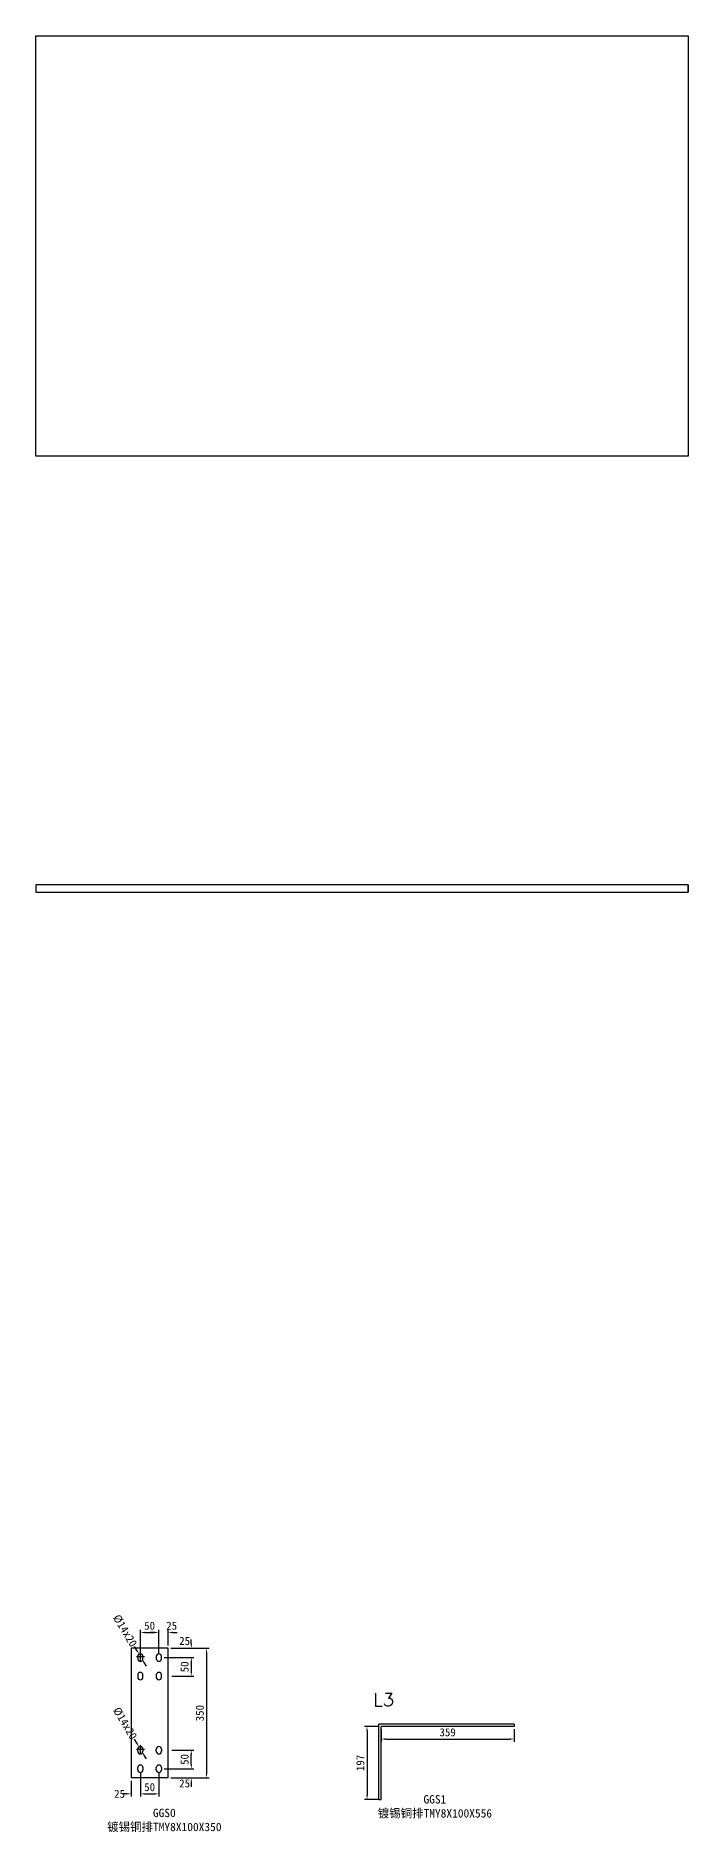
# Model space of a CAD drawing. Extents: x -48968009 to 2588125, y -43922717 to 2.
# Drawn here: x 2486924 to 2488685, y -612375 to -607528 of the extents above; entities that cross this region are included whole.
import ezdxf

# ---------------------------------------------------------------- set-up
doc = ezdxf.new("R2010")
doc.units = 0
doc.header["$LTSCALE"] = 1000
doc.header["$MEASUREMENT"] = 0
doc.linetypes.add('DASHED', pattern=[0.75, 0.5, -0.25])
doc.layers.get('DEFPOINTS').update_dxf_attribs({"linetype": 'CONTINUOUS'})
for name, color, linetype in [('DQ', 7, 'CONTINUOUS'), ('图层4', 221, 'CONTINUOUS'), ('图层6', 221, 'CONTINUOUS')]:
    doc.layers.add(name, color=color, linetype=linetype)
doc.styles.add('_TCH_SPACE', font='SIMPLEX.shx', dxfattribs={"width": 0.8, "bigfont": 'GBCBIG.shx'})
doc.dimstyles.new('NORMAL', dxfattribs={"dimscale": 0.2, "dimtxt": 0.18, "dimasz": 0.18, "dimexe": 0.18, "dimexo": 0.0625, "dimgap": 0.09, "dimtad": 0, "dimtih": 1, "dimtoh": 1, "dimdec": 4, "dimzin": 0, "dimdsep": 46, "dimtxsty": 'Standard', "dimcen": 0.09, "dimadec": 0, "dimazin": 0, "dimtfac": 1, "dimtdec": 4, "dimtofl": 0, "dimtmove": 0, "dimatfit": 3, "dimfxl": 1, "dimtolj": 1, "dimtzin": 0, "dimarcsym": 0})

# ---------------------------------------------------------------- blocks, each defined once
blk = doc.blocks.new('*D2314')
at = {"layer": 'DEFPOINTS', "color": 0}
for p in [(2445935.1, -623163.6), (2446294.1, -623163.6), (2446294.1, -623197.5)]:
    blk.add_point(p, dxfattribs=at)
at = {"layer": '图层6', "lineweight": -2}
for p, q in [((2445935.1, -623171.1), (2445935.1, -623204.7)), ((2446294.1, -623171.1), (2446294.1, -623204.7)), ((2445947.1, -623197.5), (2446282.1, -623197.5))]:
    blk.add_line(p, q, dxfattribs=at)
at = {"layer": '图层6'}
for points in [[(2445947.1, -623195.5), (2445947.1, -623199.5), (2445935.1, -623197.5)], [(2446282.1, -623199.5), (2446282.1, -623195.5), (2446294.1, -623197.5)]]:
    blk.add_solid(points, dxfattribs=at)
at = {"layer": '图层6', "insert": (2446114.6, -623179.5), "char_height": 21.6, "attachment_point": 5}
blk.add_mtext('\\A1;359', dxfattribs=at)
blk = doc.blocks.new('*D2315')
at = {"layer": 'DEFPOINTS', "color": 0}
for p in [(2445935.1, -623163.6), (2445897, -623360.6), (2445935.1, -623360.6)]:
    blk.add_point(p, dxfattribs=at)
at = {"layer": '图层6', "lineweight": -2}
for p, q in [((2445927.6, -623163.6), (2445889.8, -623163.6)), ((2445897, -623175.6), (2445897, -623348.6)), ((2445927.6, -623360.6), (2445889.8, -623360.6))]:
    blk.add_line(p, q, dxfattribs=at)
at = {"layer": '图层6'}
for points in [[(2445899, -623175.6), (2445895, -623175.6), (2445897, -623163.6)], [(2445895, -623348.6), (2445899, -623348.6), (2445897, -623360.6)]]:
    blk.add_solid(points, dxfattribs=at)
at = {"layer": '图层6', "insert": (2445879, -623262.1), "char_height": 21.6, "attachment_point": 5, "rotation": 90}
blk.add_mtext('\\A1;197', dxfattribs=at)
blk = doc.blocks.new('*D2303')
at = {"layer": 'DEFPOINTS', "color": 0}
for p in [(2446054.7, -623461.8), (2446004.7, -623526.6), (2446054.7, -623526.6)]:
    blk.add_point(p, dxfattribs=at)
at = {"layer": '图层4', "lineweight": -2}
for p, q in [((2446004.7, -623519.1), (2446004.7, -623454.6)), ((2446016.7, -623461.8), (2446042.7, -623461.8)), ((2446054.7, -623519.1), (2446054.7, -623454.6))]:
    blk.add_line(p, q, dxfattribs=at)
at = {"layer": '图层4'}
for points in [[(2446016.7, -623459.8), (2446016.7, -623463.8), (2446004.7, -623461.8)], [(2446042.7, -623463.8), (2446042.7, -623459.8), (2446054.7, -623461.8)]]:
    blk.add_solid(points, dxfattribs=at)
at = {"layer": '图层4', "insert": (2446029.7, -623443.8), "char_height": 21.6, "attachment_point": 5}
blk.add_mtext('\\A1;50', dxfattribs=at)
blk = doc.blocks.new('*D2304')
at = {"layer": 'DEFPOINTS', "color": 0}
for p in [(2446079.7, -623461.8), (2446054.7, -623492.9), (2446079.7, -623504.6)]:
    blk.add_point(p, dxfattribs=at)
at = {"layer": '图层4', "lineweight": -2}
for p, q in [((2446042.7, -623461.8), (2446030.7, -623461.8)), ((2446054.7, -623485.4), (2446054.7, -623454.6)), ((2446079.7, -623497.1), (2446079.7, -623454.6)), ((2446091.7, -623461.8), (2446103.7, -623461.8))]:
    blk.add_line(p, q, dxfattribs=at)
at = {"layer": '图层4'}
for points in [[(2446042.7, -623463.8), (2446042.7, -623459.8), (2446054.7, -623461.8)], [(2446091.7, -623459.8), (2446091.7, -623463.8), (2446079.7, -623461.8)]]:
    blk.add_solid(points, dxfattribs=at)
at = {"layer": '图层4', "insert": (2446089.2, -623443.8), "char_height": 21.6, "attachment_point": 5}
blk.add_mtext('\\A1;25', dxfattribs=at)
blk = doc.blocks.new('*D2305')
at = {"layer": 'DEFPOINTS', "color": 0}
for p in [(2446081.7, -623504.6), (2446142.2, -623504.6), (2446061.7, -623529.6)]:
    blk.add_point(p, dxfattribs=at)
at = {"layer": '图层4', "lineweight": -2}
for p, q in [((2446089.2, -623504.6), (2446149.4, -623504.6)), ((2446142.2, -623492.6), (2446142.2, -623480.6)), ((2446069.2, -623529.6), (2446149.4, -623529.6)), ((2446142.2, -623541.6), (2446142.2, -623553.6))]:
    blk.add_line(p, q, dxfattribs=at)
at = {"layer": '图层4'}
for points in [[(2446140.2, -623492.6), (2446144.2, -623492.6), (2446142.2, -623504.6)], [(2446144.2, -623541.6), (2446140.2, -623541.6), (2446142.2, -623529.6)]]:
    blk.add_solid(points, dxfattribs=at)
at = {"layer": '图层4', "insert": (2446124.2, -623484.9), "char_height": 21.6, "attachment_point": 5}
blk.add_mtext('\\A1;25', dxfattribs=at)
blk = doc.blocks.new('*D2306')
at = {"layer": 'DEFPOINTS', "color": 0}
for p in [(2446100.4, -623529.6), (2446081.7, -623579.6), (2446142.2, -623579.6)]:
    blk.add_point(p, dxfattribs=at)
at = {"layer": '图层4', "lineweight": -2}
for p, q in [((2446107.9, -623529.6), (2446149.4, -623529.6)), ((2446142.2, -623541.6), (2446142.2, -623567.6)), ((2446089.2, -623579.6), (2446149.4, -623579.6))]:
    blk.add_line(p, q, dxfattribs=at)
at = {"layer": '图层4'}
for points in [[(2446144.2, -623541.6), (2446140.2, -623541.6), (2446142.2, -623529.6)], [(2446140.2, -623567.6), (2446144.2, -623567.6), (2446142.2, -623579.6)]]:
    blk.add_solid(points, dxfattribs=at)
at = {"layer": '图层4', "insert": (2446124.2, -623554.6), "char_height": 21.6, "attachment_point": 5, "rotation": 90}
blk.add_mtext('\\A1;50', dxfattribs=at)
blk = doc.blocks.new('*D2307')
at = {"layer": 'DEFPOINTS', "color": 0}
for p in [(2446004.7, -623832.6), (2446054.7, -623832.6), (2446054.7, -623897.4)]:
    blk.add_point(p, dxfattribs=at)
at = {"layer": '图层4', "lineweight": -2}
for p, q in [((2446004.7, -623840.1), (2446004.7, -623904.6)), ((2446054.7, -623840.1), (2446054.7, -623904.6)), ((2446016.7, -623897.4), (2446042.7, -623897.4))]:
    blk.add_line(p, q, dxfattribs=at)
at = {"layer": '图层4'}
for points in [[(2446016.7, -623895.4), (2446016.7, -623899.4), (2446004.7, -623897.4)], [(2446042.7, -623899.4), (2446042.7, -623895.4), (2446054.7, -623897.4)]]:
    blk.add_solid(points, dxfattribs=at)
at = {"layer": '图层4', "insert": (2446029.7, -623879.4), "char_height": 21.6, "attachment_point": 5}
blk.add_mtext('\\A1;50', dxfattribs=at)
blk = doc.blocks.new('*D2308')
at = {"layer": 'DEFPOINTS', "color": 0}
for p in [(2446061.7, -623829.6), (2446081.7, -623854.6), (2446142.2, -623854.6)]:
    blk.add_point(p, dxfattribs=at)
at = {"layer": '图层4', "lineweight": -2}
for p, q in [((2446142.2, -623817.6), (2446142.2, -623805.6)), ((2446069.2, -623829.6), (2446149.4, -623829.6)), ((2446089.2, -623854.6), (2446149.4, -623854.6)), ((2446142.2, -623866.6), (2446142.2, -623878.6))]:
    blk.add_line(p, q, dxfattribs=at)
at = {"layer": '图层4'}
for points in [[(2446140.2, -623817.6), (2446144.2, -623817.6), (2446142.2, -623829.6)], [(2446144.2, -623866.6), (2446140.2, -623866.6), (2446142.2, -623854.6)]]:
    blk.add_solid(points, dxfattribs=at)
at = {"layer": '图层4', "insert": (2446124.2, -623869.3), "char_height": 21.6, "attachment_point": 5}
blk.add_mtext('\\A1;25', dxfattribs=at)
blk = doc.blocks.new('*D2309')
at = {"layer": 'DEFPOINTS', "color": 0}
for p in [(2446081.7, -623779.6), (2446142.2, -623779.6), (2446100.4, -623829.6)]:
    blk.add_point(p, dxfattribs=at)
at = {"layer": '图层4', "lineweight": -2}
for p, q in [((2446089.2, -623779.6), (2446149.4, -623779.6)), ((2446142.2, -623817.6), (2446142.2, -623791.6)), ((2446107.9, -623829.6), (2446149.4, -623829.6))]:
    blk.add_line(p, q, dxfattribs=at)
at = {"layer": '图层4'}
for points in [[(2446144.2, -623791.6), (2446140.2, -623791.6), (2446142.2, -623779.6)], [(2446140.2, -623817.6), (2446144.2, -623817.6), (2446142.2, -623829.6)]]:
    blk.add_solid(points, dxfattribs=at)
at = {"layer": '图层4', "insert": (2446124.2, -623804.6), "char_height": 21.6, "attachment_point": 5, "rotation": 90}
blk.add_mtext('\\A1;50', dxfattribs=at)
blk = doc.blocks.new('*D2310')
at = {"layer": 'DEFPOINTS', "color": 0}
for p in [(2446001.1, -623770.6), (2446008.3, -623782.6)]:
    blk.add_point(p, dxfattribs=at)
at = {"layer": '图层4', "lineweight": -2}
for p, q in [((2445995, -623760.3), (2445988.8, -623749.9)), ((2446004.7, -623787.4), (2446004.7, -623765.8)), ((2445993.9, -623776.6), (2446015.5, -623776.6)), ((2446014.4, -623792.9), (2446020.5, -623803.2))]:
    blk.add_line(p, q, dxfattribs=at)
blk.add_arc((2446004.7, -623776.6), 7, 58.8693, 180, dxfattribs=at)
at = {"layer": '图层4'}
for points in [[(2445993.3, -623761.3), (2445996.7, -623759.2), (2446001.1, -623770.6)], [(2446016.1, -623791.9), (2446012.7, -623793.9), (2446008.3, -623782.6)]]:
    blk.add_solid(points, dxfattribs=at)
at = {"layer": '图层4', "insert": (2445963.3, -623707.1), "char_height": 21.6, "attachment_point": 5, "rotation": 300.7687}
blk.add_mtext('%%c14x20', dxfattribs=at)
blk = doc.blocks.new('*D2311')
at = {"layer": 'DEFPOINTS', "color": 0}
for p in [(2446079.7, -623504.6), (2446079.7, -623854.6), (2446183.2, -623854.6)]:
    blk.add_point(p, dxfattribs=at)
at = {"layer": '图层4', "lineweight": -2}
for p, q in [((2446087.2, -623504.6), (2446190.4, -623504.6)), ((2446183.2, -623516.6), (2446183.2, -623842.6)), ((2446087.2, -623854.6), (2446190.4, -623854.6))]:
    blk.add_line(p, q, dxfattribs=at)
at = {"layer": '图层4'}
for points in [[(2446185.2, -623516.6), (2446181.2, -623516.6), (2446183.2, -623504.6)], [(2446181.2, -623842.6), (2446185.2, -623842.6), (2446183.2, -623854.6)]]:
    blk.add_solid(points, dxfattribs=at)
at = {"layer": '图层4', "insert": (2446165.2, -623679.6), "char_height": 21.6, "attachment_point": 5, "rotation": 90}
blk.add_mtext('\\A1;350', dxfattribs=at)
blk = doc.blocks.new('*D2312')
at = {"layer": 'DEFPOINTS', "color": 0}
for p in [(2445979.7, -623854.6), (2446004.7, -623832.6), (2445979.7, -623897.4)]:
    blk.add_point(p, dxfattribs=at)
at = {"layer": '图层4', "lineweight": -2}
for p, q in [((2445979.7, -623862.1), (2445979.7, -623904.6)), ((2446004.7, -623840.1), (2446004.7, -623904.6)), ((2445967.7, -623897.4), (2445955.7, -623897.4)), ((2446016.7, -623897.4), (2446028.7, -623897.4))]:
    blk.add_line(p, q, dxfattribs=at)
at = {"layer": '图层4'}
for points in [[(2445967.7, -623899.4), (2445967.7, -623895.4), (2445979.7, -623897.4)], [(2446016.7, -623895.4), (2446016.7, -623899.4), (2446004.7, -623897.4)]]:
    blk.add_solid(points, dxfattribs=at)
at = {"layer": '图层4', "insert": (2445948.5, -623897.4), "char_height": 21.6, "attachment_point": 5}
blk.add_mtext('\\A1;25', dxfattribs=at)
blk = doc.blocks.new('*D2313')
at = {"layer": 'DEFPOINTS', "color": 0}
for p in [(2446001.1, -623520.6), (2446008.3, -623532.6)]:
    blk.add_point(p, dxfattribs=at)
at = {"layer": '图层4', "lineweight": -2}
for p, q in [((2445995, -623510.3), (2445988.8, -623499.9)), ((2446004.7, -623537.4), (2446004.7, -623515.8)), ((2445993.9, -623526.6), (2446015.5, -623526.6)), ((2446014.4, -623542.9), (2446020.5, -623553.2))]:
    blk.add_line(p, q, dxfattribs=at)
blk.add_arc((2446004.7, -623526.6), 7, 58.8693, 180, dxfattribs=at)
at = {"layer": '图层4'}
for points in [[(2445993.3, -623511.3), (2445996.7, -623509.2), (2446001.1, -623520.6)], [(2446016.1, -623541.9), (2446012.7, -623543.9), (2446008.3, -623532.6)]]:
    blk.add_solid(points, dxfattribs=at)
at = {"layer": '图层4', "insert": (2445963.3, -623457.1), "char_height": 21.6, "attachment_point": 5, "rotation": 300.7687}
blk.add_mtext('%%c14x20', dxfattribs=at)
blk = doc.blocks.new('TYE65464')
at = {"layer": '图层6', "color": 33}
for p, q in [((2445929.1, -623360.6), (2445929.1, -623157.6)), ((2446294.1, -623157.6), (2445929.1, -623157.6)), ((2445935.1, -623360.6), (2445935.1, -623163.6)), ((2446294.1, -623163.6), (2445935.1, -623163.6))]:
    blk.add_line(p, q, dxfattribs=at)
at = {"layer": 'DQ', "color": 1, "style": '_TCH_SPACE'}
blk.add_text('L3', height=35.74, dxfattribs=at).set_placement((2445913.3, -623109.1))
at = {"layer": '图层4', "insert": (2446080.2, -623380.4), "char_height": 22.68, "attachment_point": 5}
blk.add_mtext('{\\fSimSun|b0|i0|c134|p2;GGS1\\P镀锡铜排TMY8X100X556}', dxfattribs=at)
at = {"layer": '图层6', "color": 33}
dim = blk.add_linear_dim(base=(2445897, -623360.6), p1=(2445935.1, -623163.6), p2=(2445935.1, -623360.6), angle=90, dimstyle='NORMAL', override={"dimscale": 120, "dimasz": 0.1, "dimexe": 0.06, "dimgap": 0.06, "dimtad": 1, "dimtih": 0, "dimdec": 0, "dimclrd": 256, "dimclre": 256, "dimclrt": 256, "dimtdec": 0, "dimtix": 1, "dimtmove": 2, "dimatfit": 0, "dimfxl": 250, "dimtfillclr": 2}, dxfattribs=at)
dim.commit()
dim.dimension.update_dxf_attribs({"geometry": '*D2315', "text_midpoint": (2445879, -623262.1)})
dim = blk.add_linear_dim(base=(2446294.1, -623197.5), p1=(2445935.1, -623163.6), p2=(2446294.1, -623163.6), dimstyle='NORMAL', override={"dimscale": 120, "dimasz": 0.1, "dimexe": 0.06, "dimgap": 0.06, "dimtad": 1, "dimtih": 0, "dimdec": 0, "dimclrd": 256, "dimclre": 256, "dimclrt": 256, "dimtdec": 0, "dimtix": 1, "dimtmove": 2, "dimatfit": 0, "dimfxl": 250, "dimtfillclr": 2}, dxfattribs=at)
dim.commit()
dim.dimension.update_dxf_attribs({"geometry": '*D2314', "text_midpoint": (2446114.6, -623179.5)})
blk = doc.blocks.new('XCWERWE')
at = {"layer": '图层4', "color": 33}
for p, q in [((2445979.7, -623504.6), (2445979.7, -623854.6)), ((2446079.7, -623504.6), (2445979.7, -623504.6)), ((2446079.7, -623854.6), (2446079.7, -623504.6)), ((2445997.7, -623526.6), (2445997.7, -623532.6)), ((2446011.7, -623532.6), (2446011.7, -623526.6)), ((2446047.7, -623526.6), (2446047.7, -623532.6)), ((2446061.7, -623532.6), (2446061.7, -623526.6)), ((2445997.7, -623576.6), (2445997.7, -623582.6)), ((2446011.7, -623582.6), (2446011.7, -623576.6)), ((2446047.7, -623576.6), (2446047.7, -623582.6)), ((2446061.7, -623582.6), (2446061.7, -623576.6)), ((2445997.7, -623782.6), (2445997.7, -623776.6)), ((2446011.7, -623776.6), (2446011.7, -623782.6)), ((2446047.7, -623782.6), (2446047.7, -623776.6)), ((2446061.7, -623776.6), (2446061.7, -623782.6)), ((2446079.7, -623854.6), (2445979.7, -623854.6)), ((2445997.7, -623832.6), (2445997.7, -623826.6)), ((2446011.7, -623826.6), (2446011.7, -623832.6)), ((2446047.7, -623832.6), (2446047.7, -623826.6)), ((2446061.7, -623826.6), (2446061.7, -623832.6))]:
    blk.add_line(p, q, dxfattribs=at)
for centre, start, end in [((2446004.7, -623526.6), 0, 180), ((2446054.7, -623526.6), 0, 180), ((2446004.7, -623532.6), 180, 0), ((2446004.7, -623576.6), 0, 180), ((2446054.7, -623532.6), 180, 0), ((2446054.7, -623576.6), 0, 180), ((2446004.7, -623582.6), 180, 0), ((2446054.7, -623582.6), 180, 0), ((2446004.7, -623776.6), 0, 180), ((2446004.7, -623782.6), 180, 0), ((2446054.7, -623776.6), 0, 180), ((2446054.7, -623782.6), 180, 0), ((2446004.7, -623826.6), 0, 180), ((2446004.7, -623832.6), 180, 0), ((2446054.7, -623826.6), 0, 180), ((2446054.7, -623832.6), 180, 0)]:
    blk.add_arc(centre, 7, start, end, dxfattribs=at)
at = {"layer": '图层4', "insert": (2446069.4, -623969), "char_height": 22.68, "attachment_point": 5}
blk.add_mtext('{\\fSimSun|b0|i0|c134|p2;GGS0\\P镀锡铜排TMY8X100X350}', dxfattribs=at)
at = {"layer": '图层4', "color": 33}
for p1, p2, picture, middle in [((2446008.3, -623532.6), (2446001.1, -623520.6), '*D2313', (2445963.3, -623457.1)), ((2446008.3, -623782.6), (2446001.1, -623770.6), '*D2310', (2445963.3, -623707.1))]:
    dim = blk.add_diameter_dim_2p(p1=p1, p2=p2, text='<>x20', dimstyle='NORMAL', override={"dimscale": 120, "dimasz": 0.1, "dimexe": 0.06, "dimgap": 0.06, "dimtad": 1, "dimtih": 0, "dimdec": 0, "dimclrd": 256, "dimclre": 256, "dimclrt": 256, "dimtdec": 0, "dimtix": 1, "dimtmove": 2, "dimfxl": 250, "dimtfillclr": 2}, dxfattribs=at)
    dim.commit()
    dim.dimension.update_dxf_attribs({"geometry": picture, "text_midpoint": middle, "dimtype": 131})
for base, p1, p2, picture, middle in [((2446054.7, -623461.8), (2446004.7, -623526.6), (2446054.7, -623526.6), '*D2303', (2446029.7, -623443.8)), ((2446054.7, -623897.4), (2446004.7, -623832.6), (2446054.7, -623832.6), '*D2307', (2446029.7, -623879.4))]:
    dim = blk.add_linear_dim(base=base, p1=p1, p2=p2, dimstyle='NORMAL', override={"dimscale": 120, "dimasz": 0.1, "dimexe": 0.06, "dimgap": 0.06, "dimtad": 1, "dimtih": 0, "dimdec": 0, "dimclrd": 256, "dimclre": 256, "dimclrt": 256, "dimtdec": 0, "dimtix": 1, "dimtmove": 2, "dimfxl": 250, "dimtfillclr": 2}, dxfattribs=at)
    dim.commit()
    dim.dimension.update_dxf_attribs({"geometry": picture, "text_midpoint": middle})
for base, p1, p2, picture, middle in [((2446079.7, -623461.8), (2446054.7, -623492.9), (2446079.7, -623504.6), '*D2304', (2446089.2, -623443.8)), ((2445979.7, -623897.4), (2446004.7, -623832.6), (2445979.7, -623854.6), '*D2312', (2445948.5, -623897.4))]:
    dim = blk.add_linear_dim(base=base, p1=p1, p2=p2, dimstyle='NORMAL', override={"dimscale": 120, "dimasz": 0.1, "dimexe": 0.06, "dimgap": 0.06, "dimtad": 1, "dimtih": 0, "dimdec": 0, "dimclrd": 256, "dimclre": 256, "dimclrt": 256, "dimtdec": 0, "dimtix": 1, "dimtmove": 2, "dimfxl": 250, "dimtfillclr": 2}, dxfattribs=at)
    dim.commit()
    dim.dimension.update_dxf_attribs({"geometry": picture, "text_midpoint": middle, "dimtype": 128})
for base, p1, p2, angle, picture, middle in [((2446142.2, -623504.6), (2446061.7, -623529.6), (2446081.7, -623504.6), 90, '*D2305', (2446124.2, -623484.9)), ((2446142.2, -623854.6), (2446061.7, -623829.6), (2446081.7, -623854.6), 270, '*D2308', (2446124.2, -623869.3))]:
    dim = blk.add_linear_dim(base=base, p1=p1, p2=p2, angle=angle, dimstyle='NORMAL', override={"dimscale": 120, "dimasz": 0.1, "dimexe": 0.06, "dimgap": 0.06, "dimtad": 1, "dimtih": 0, "dimdec": 0, "dimclrd": 256, "dimclre": 256, "dimclrt": 256, "dimtdec": 0, "dimtix": 1, "dimtmove": 2, "dimfxl": 250, "dimtfillclr": 2}, dxfattribs=at)
    dim.commit()
    dim.dimension.update_dxf_attribs({"geometry": picture, "text_midpoint": middle, "dimtype": 128})
for base, p1, p2, angle, picture, middle in [((2446183.2, -623854.6), (2446079.7, -623504.6), (2446079.7, -623854.6), 90, '*D2311', (2446165.2, -623679.6)), ((2446142.2, -623579.6), (2446100.4, -623529.6), (2446081.7, -623579.6), 90, '*D2306', (2446124.2, -623554.6)), ((2446142.2, -623779.6), (2446100.4, -623829.6), (2446081.7, -623779.6), 270, '*D2309', (2446124.2, -623804.6))]:
    dim = blk.add_linear_dim(base=base, p1=p1, p2=p2, angle=angle, dimstyle='NORMAL', override={"dimscale": 120, "dimasz": 0.1, "dimexe": 0.06, "dimgap": 0.06, "dimtad": 1, "dimtih": 0, "dimdec": 0, "dimclrd": 256, "dimclre": 256, "dimclrt": 256, "dimtdec": 0, "dimtix": 1, "dimtmove": 2, "dimfxl": 250, "dimtfillclr": 2}, dxfattribs=at)
    dim.commit()
    dim.dimension.update_dxf_attribs({"geometry": picture, "text_midpoint": middle})

msp = doc.modelspace()

# ---------------------------------------------------------------- linework, layer by layer
at = {"layer": '图层6', "color": 33, "linetype": 'DASHED', "ltscale": 0.2}
for p, q in [((2486924.4, -609818.7), (2486924.4, -609838.7)), ((2486924.4, -609818.7), (2486924.4, -609838.7)), ((2488685.4, -609818.7), (2488685.4, -609838.7))]:
    msp.add_line(p, q, dxfattribs=at)
at = {"layer": '图层6', "color": 33}
for p, q in [((2486924.4, -609818.7), (2486924.4, -609838.7)), ((2488685.4, -609818.7), (2488685.4, -609838.7)), ((2488215.6, -612083.9), (2488215.6, -612089.9)), ((2487850.6, -612286.9), (2487856.6, -612286.9))]:
    msp.add_line(p, q, dxfattribs=at)
for points in [[(2486924.4, -607527.9), (2488685.4, -607527.9), (2488685.4, -608662), (2486924.4, -608662)], [(2486924.4, -609838.7), (2488685.4, -609838.7), (2488685.4, -609818.7), (2486924.4, -609818.7)]]:
    msp.add_lwpolyline(points, close=True, dxfattribs=at)

# ---------------------------------------------------------------- block references
for name, p in [('XCWERWE', (41201.8, 11625.6)), ('TYE65464', (41921.5, 11073.7))]:
    msp.add_blockref(name, p, dxfattribs=at)

doc.saveas('drawing.dxf')
